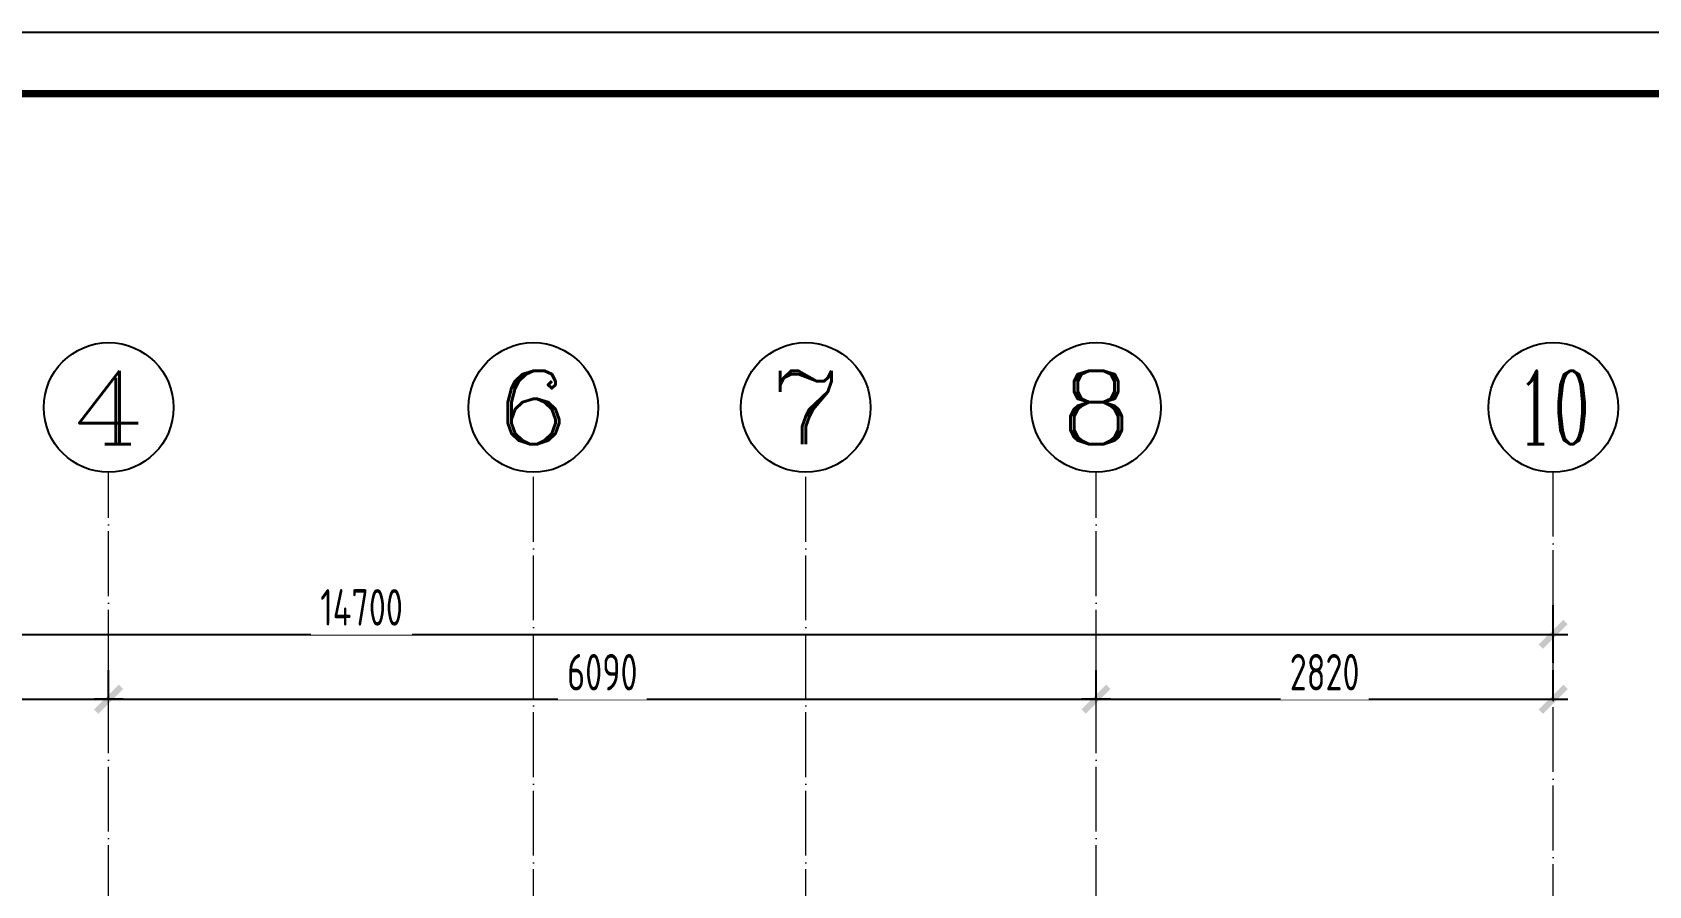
# Model space of a CAD drawing. Header units: inches. Extents: x -50945 to 250244, y -404780 to 18493.
# Drawn here: x 40670 to 50639, y -342616 to -337352 of the extents above; entities that cross this region are included whole.
import ezdxf
from ezdxf.enums import TextEntityAlignment as Align

# ---------------------------------------------------------------- set-up
doc = ezdxf.new("R2010")
doc.units = ezdxf.units.IN
doc.header["$MEASUREMENT"] = 0
doc.linetypes.add('DOTE', pattern=[2.42, 2, -0.2, 0.02, -0.2])
for name, color, linetype in [('15开关布置图-YJ', 2, 'Continuous'), ('AXIS', 1, 'Continuous'), ('AXIS_TEXT', 7, 'Continuous'), ('A图框', 7, 'Continuous'), ('D-ARCHI', 250, 'Continuous'), ('外标注', 50, 'Continuous')]:
    doc.layers.add(name, color=color, linetype=linetype)
doc.styles.add('_TCH_AXIS', font='COMPLEX', dxfattribs={"bigfont": 'GBCBIG'})
doc.styles.add('COMPLEX', font='COMPLEX')
doc.styles.add('HBA-DIMT', font='ARCHS.SHX', dxfattribs={"width": 0.8})
doc.dimstyles.new('HBA_40', dxfattribs={"dimscale": 50, "dimtxt": 2.5, "dimasz": 0.1, "dimexe": 2, "dimexo": 2.5, "dimgap": 0.6, "dimtad": 1, "dimdec": 0, "dimrnd": 5, "dimzin": 0, "dimtxsty": 'HBA-DIMT', "dimblk": 'HBA_DIMENSION_TICK', "dimblk1": 'HBA_DIMENSION_TICK', "dimblk2": 'HBA_DIMENSION_TICK', "dimcen": 0.125, "dimclrd": 44, "dimclre": 44, "dimclrt": 2, "dimadec": 0, "dimazin": 0, "dimtfac": 1, "dimtdec": 0, "dimtix": 1, "dimtmove": 1, "dimatfit": 3, "dimldrblk": 'HBA_Leader_Dot', "dimfxl": 0, "dimtvp": 1, "dimtfill": 1, "dimtolj": 1, "dimtzin": 0, "dimarcsym": 0})

# ---------------------------------------------------------------- blocks, each defined once
blk = doc.blocks.new('HBA_DIMENSION_TICK')
at = {"color": 0, "linetype": 'ByBlock'}
for p, q in [((-10, 0), (0, 0)), ((0, 0), (10, 0))]:
    blk.add_line(p, q, dxfattribs=at)
at = {"color": 50, "linetype": 'ByBlock'}
blk.add_solid([(-10, -7), (-7, -10), (7, 10), (10, 7)], dxfattribs=at)
blk = doc.blocks.new('*D418')
at = {"layer": 'Defpoints', "color": 0, "transparency": 16777216}
for p in [(41140.5, -341466), (38560.5, -341690.6), (41140.5, -341690.6)]:
    blk.add_point(p, dxfattribs=at)
at = {"layer": '外标注', "color": 44, "lineweight": -2, "transparency": 16777216}
for p, q in [((38560.5, -341466), (38560.5, -341286)), ((41140.5, -341466), (41140.5, -341286)), ((38569.5, -341466), (41131.5, -341466))]:
    blk.add_line(p, q, dxfattribs=at)
at = {"layer": '外标注', "color": 44, "lineweight": -2, "transparency": 16777216, "xscale": 9, "yscale": 9, "zscale": 9, "rotation": 180}
blk.add_blockref('HBA_DIMENSION_TICK', (38560.5, -341466), dxfattribs=at)
at = {"layer": '外标注', "color": 44, "lineweight": -2, "transparency": 16777216, "xscale": 9, "yscale": 9, "zscale": 9}
blk.add_blockref('HBA_DIMENSION_TICK', (41140.5, -341466), dxfattribs=at)
at = {"layer": '外标注', "color": 2, "transparency": 16777216, "insert": (39850.5, -341299.5), "char_height": 225, "attachment_point": 5, "style": 'HBA-DIMT', "bg_fill": 3, "box_fill_scale": 1.25, "bg_fill_color": 256, "bg_fill_true_color": 13158600, "bg_fill_transparency": 0}
blk.add_mtext('\\A1;2580', dxfattribs=at)
blk = doc.blocks.new('HBA_Leader_Dot')
at = {"color": 0, "linetype": 'ByBlock'}
blk.add_line((-5, 0), (-10, 0), dxfattribs=at)
at = {"color": 0, "linetype": 'ByBlock', "const_width": 5}
blk.add_lwpolyline([(-2.5, 0, 1), (2.5, 0, 1)], format="xyb", close=True, dxfattribs=at)
blk = doc.blocks.new('*D419')
at = {"layer": 'Defpoints', "color": 0, "transparency": 16777216}
for p in [(47230.5, -341466), (41140.5, -341690.6), (47230.5, -341690.6)]:
    blk.add_point(p, dxfattribs=at)
at = {"layer": '外标注', "color": 44, "lineweight": -2, "transparency": 16777216}
for p, q in [((41140.5, -341466), (41140.5, -341286)), ((47230.5, -341466), (47230.5, -341286)), ((41149.5, -341466), (47221.5, -341466))]:
    blk.add_line(p, q, dxfattribs=at)
at = {"layer": '外标注', "color": 44, "lineweight": -2, "transparency": 16777216, "xscale": 9, "yscale": 9, "zscale": 9, "rotation": 180}
blk.add_blockref('HBA_DIMENSION_TICK', (41140.5, -341466), dxfattribs=at)
at = {"layer": '外标注', "color": 44, "lineweight": -2, "transparency": 16777216, "xscale": 9, "yscale": 9, "zscale": 9}
blk.add_blockref('HBA_DIMENSION_TICK', (47230.5, -341466), dxfattribs=at)
at = {"layer": '外标注', "color": 2, "transparency": 16777216, "insert": (44185.5, -341299.5), "char_height": 225, "attachment_point": 5, "style": 'HBA-DIMT', "bg_fill": 3, "box_fill_scale": 1.25, "bg_fill_color": 256, "bg_fill_true_color": 13158600, "bg_fill_transparency": 0}
blk.add_mtext('\\A1;6090', dxfattribs=at)
blk = doc.blocks.new('*D420')
at = {"layer": 'Defpoints', "color": 0, "transparency": 16777216}
for p in [(50050.5, -341466), (47230.5, -341690.6), (50050.5, -341690.6)]:
    blk.add_point(p, dxfattribs=at)
at = {"layer": '外标注', "color": 44, "lineweight": -2, "transparency": 16777216}
for p, q in [((47230.5, -341466), (47230.5, -341286)), ((50050.5, -341466), (50050.5, -341286)), ((47239.5, -341466), (50041.5, -341466))]:
    blk.add_line(p, q, dxfattribs=at)
at = {"layer": '外标注', "color": 44, "lineweight": -2, "transparency": 16777216, "xscale": 9, "yscale": 9, "zscale": 9, "rotation": 180}
blk.add_blockref('HBA_DIMENSION_TICK', (47230.5, -341466), dxfattribs=at)
at = {"layer": '外标注', "color": 44, "lineweight": -2, "transparency": 16777216, "xscale": 9, "yscale": 9, "zscale": 9}
blk.add_blockref('HBA_DIMENSION_TICK', (50050.5, -341466), dxfattribs=at)
at = {"layer": '外标注', "color": 2, "transparency": 16777216, "insert": (48640.5, -341299.5), "char_height": 225, "attachment_point": 5, "style": 'HBA-DIMT', "bg_fill": 3, "box_fill_scale": 1.25, "bg_fill_color": 256, "bg_fill_true_color": 13158600, "bg_fill_transparency": 0}
blk.add_mtext('\\A1;2820', dxfattribs=at)
blk = doc.blocks.new('*D421')
at = {"layer": 'Defpoints', "color": 0, "transparency": 16777216}
for p in [(50050.5, -341066), (35350.5, -341466), (50050.5, -341466)]:
    blk.add_point(p, dxfattribs=at)
at = {"layer": '外标注', "color": 44, "lineweight": -2, "transparency": 16777216}
for p, q in [((35350.5, -341241), (35350.5, -340886)), ((50050.5, -341241), (50050.5, -340886)), ((35359.5, -341066), (50041.5, -341066))]:
    blk.add_line(p, q, dxfattribs=at)
at = {"layer": '外标注', "color": 44, "lineweight": -2, "transparency": 16777216, "xscale": 9, "yscale": 9, "zscale": 9, "rotation": 180}
blk.add_blockref('HBA_DIMENSION_TICK', (35350.5, -341066), dxfattribs=at)
at = {"layer": '外标注', "color": 44, "lineweight": -2, "transparency": 16777216, "xscale": 9, "yscale": 9, "zscale": 9}
blk.add_blockref('HBA_DIMENSION_TICK', (50050.5, -341066), dxfattribs=at)
at = {"layer": '外标注', "color": 2, "transparency": 16777216, "insert": (42700.5, -340899.5), "char_height": 225, "attachment_point": 5, "style": 'HBA-DIMT', "bg_fill": 3, "box_fill_scale": 1.25, "bg_fill_color": 256, "bg_fill_true_color": 13158600, "bg_fill_transparency": 0}
blk.add_mtext('\\A1;14700', dxfattribs=at)
blk = doc.blocks.new('_AXISO')
blk.add_circle((0, 0), 0.5)
at = {"layer": 'AXIS_TEXT', "style": 'COMPLEX', "width": 1.041667}
blk.add_attdef('A', text='', height=0.56, dxfattribs=at).set_placement((-0.25, -0.28), (0.25, -0.28), align=Align.FIT)
blk = doc.blocks.new('gegeg')
at = {"layer": 'A图框'}
blk.add_lwpolyline([(162587.3, -39217.7), (162587.3, -60007.7), (133187.3, -60007.7), (133187.3, -39217.7)], close=True, dxfattribs=at)
at = {"layer": 'A图框', "const_width": 42}
blk.add_lwpolyline([(133537.3, -40124.6), (133537.3, -39567.7), (162237.3, -39567.7), (162237.3, -57907.7)], dxfattribs=at)

msp = doc.modelspace()

# ---------------------------------------------------------------- block references
at = {"layer": 'AXIS'}
ref = msp.add_blockref('_AXISO', (41140.5, -339666.05), dxfattribs=dict(at, xscale=800, yscale=800, zscale=800))
ref.add_attrib('A', '4', dxfattribs={"layer": 'AXIS_TEXT', "height": 452.55, "style": '_TCH_AXIS', "width": 1.3125}).set_placement((40914.22, -339892.32), (41366.77, -339892.32), align=Align.FIT)
ref = msp.add_blockref('_AXISO', (43760.2, -339666.05), dxfattribs=dict(at, xscale=800, yscale=800, zscale=800))
ref.add_attrib('A', '6', dxfattribs={"layer": 'AXIS_TEXT', "height": 452.55, "style": '_TCH_AXIS', "width": 1.5}).set_placement((43533.92, -339892.32), (43986.47, -339892.32), align=Align.FIT)
ref = msp.add_blockref('_AXISO', (45440.2, -339666.05), dxfattribs=dict(at, xscale=800, yscale=800, zscale=800))
ref.add_attrib('A', '7', dxfattribs={"layer": 'AXIS_TEXT', "height": 452.55, "style": '_TCH_AXIS', "width": 1.5}).set_placement((45213.92, -339892.32), (45666.47, -339892.32), align=Align.FIT)
ref = msp.add_blockref('_AXISO', (47230.5, -339666.05), dxfattribs=dict(at, xscale=800, yscale=800, zscale=800))
ref.add_attrib('A', '8', dxfattribs={"layer": 'AXIS_TEXT', "height": 452.55, "style": '_TCH_AXIS', "width": 1.5}).set_placement((47004.22, -339892.32), (47456.77, -339892.32), align=Align.FIT)
ref = msp.add_blockref('_AXISO', (50050.5, -339666.05), dxfattribs=dict(at, xscale=800, yscale=800, zscale=800))
ref.add_attrib('A', '10', dxfattribs={"layer": 'AXIS_TEXT', "height": 452.548, "style": '_TCH_AXIS', "width": 0.724138}).set_placement((49824.22, -339892.32), (50276.77, -339892.32), align=Align.FIT)

# ---------------------------------------------------------------- dimensions: what is measured, and where the dimension line sits
at = {"layer": '外标注'}
dim = msp.add_linear_dim(base=(41140.5, -341466.05), p1=(38560.5, -341690.63), p2=(41140.5, -341690.63), dimstyle='HBA_40', override={"dimscale": 90, "dimfxl": 200, "dimfxlon": 1}, dxfattribs=at)
dim.commit()
dim.dimension.update_dxf_attribs({"geometry": '*D418', "text_midpoint": (39850.5, -341299.55)})

# ---------------------------------------------------------------- next in the draw order: dimensions: what is measured, and where the dimension line sits
dim = msp.add_linear_dim(base=(47230.5, -341466.05), p1=(41140.5, -341690.63), p2=(47230.5, -341690.63), dimstyle='HBA_40', override={"dimscale": 90, "dimfxl": 200, "dimfxlon": 1}, dxfattribs=at)
dim.commit()
dim.dimension.update_dxf_attribs({"geometry": '*D419', "text_midpoint": (44185.5, -341299.55)})

# ---------------------------------------------------------------- next in the draw order: dimensions: what is measured, and where the dimension line sits
dim = msp.add_linear_dim(base=(50050.5, -341466.05), p1=(47230.5, -341690.63), p2=(50050.5, -341690.63), dimstyle='HBA_40', override={"dimscale": 90, "dimfxl": 200, "dimfxlon": 1}, dxfattribs=at)
dim.commit()
dim.dimension.update_dxf_attribs({"geometry": '*D420', "text_midpoint": (48640.5, -341299.55)})

# ---------------------------------------------------------------- next in the draw order: dimensions: what is measured, and where the dimension line sits
dim = msp.add_linear_dim(base=(50050.5, -341066.05), p1=(35350.5, -341466.05), p2=(50050.5, -341466.05), dimstyle='HBA_40', override={"dimscale": 90, "dimfxl": 200, "dimfxlon": 1}, dxfattribs=at)
dim.commit()
dim.dimension.update_dxf_attribs({"geometry": '*D421', "text_midpoint": (42700.5, -340899.55)})

# ---------------------------------------------------------------- next in the draw order: linework, layer by layer
at = {"layer": 'D-ARCHI', "color": 251, "linetype": 'DOTE', "lineweight": 5, "ltscale": 200}
for p, q in [((41140.5, -347606.29), (41140.5, -340066.05)), ((43760.2, -355014.62), (43760.2, -340066.05)), ((45440.2, -355014.62), (45440.2, -340066.05)), ((47230.5, -347606.29), (47230.5, -340066.05)), ((50050.5, -354014.62), (50050.5, -340066.05))]:
    msp.add_line(p, q, dxfattribs=at)

# ---------------------------------------------------------------- next in the draw order: block references
at = {"layer": '15开关布置图-YJ', "color": 2, "xscale": 1.081091401797356, "yscale": 1.081091401797356, "zscale": 1.081091401797356}
msp.add_blockref('gegeg', (-116232.48, -294954.08), dxfattribs=at)

doc.saveas('drawing.dxf')
